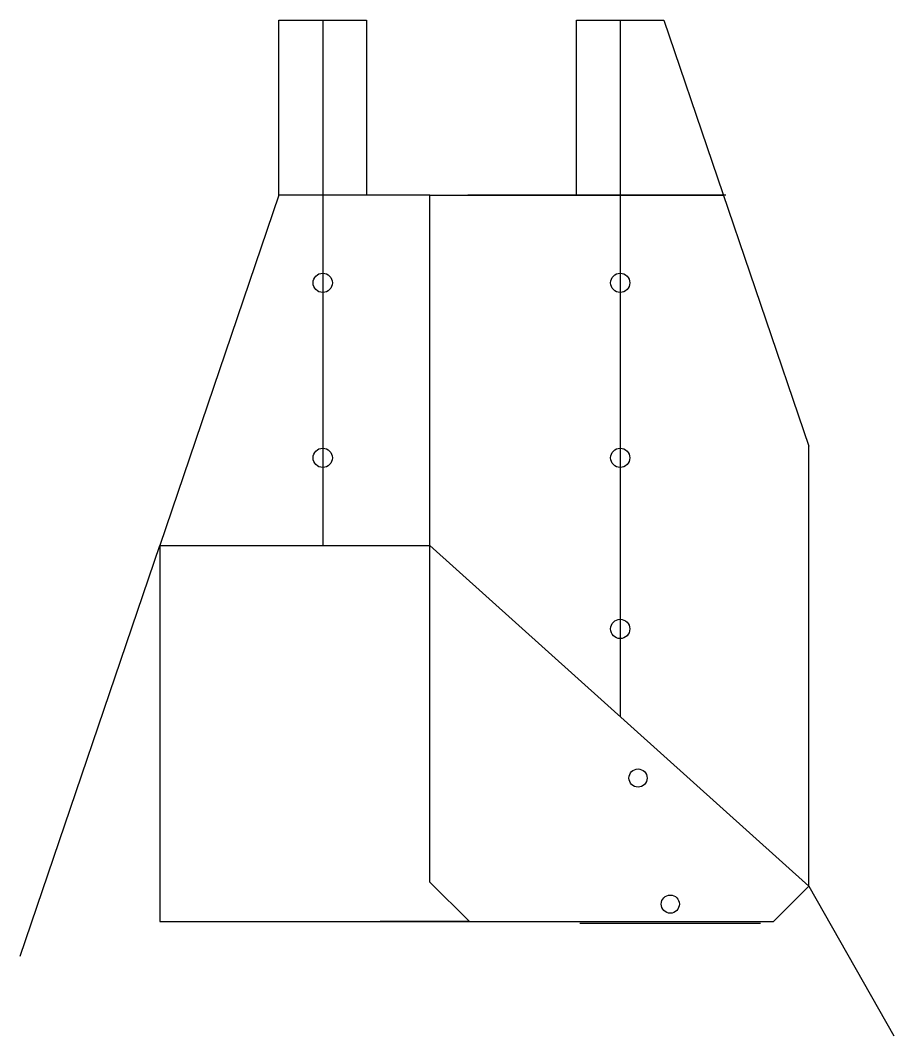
# Model space of a CAD drawing. Header units: millimetres. Extents: x -52 to 198, y -110 to 180.
import ezdxf

# ---------------------------------------------------------------- set-up
doc = ezdxf.new("R2010")
doc.units = ezdxf.units.MM
doc.layers.get('0').update_dxf_attribs({"linetype": 'CONTINUOUS'})

msp = doc.modelspace()

# ---------------------------------------------------------------- linework, layer by layer
for p, q in [((22.37, 130.28), (22.37, 180.28)), ((22.37, 180.28), (47.37, 180.28)), ((34.87, 180.28), (34.87, 30.28)), ((47.37, 180.28), (47.37, 130.28)), ((107.37, 130.28), (107.37, 180.28)), ((107.37, 180.28), (132.37, 180.28)), ((119.87, 180.28), (119.87, -18.6)), ((132.37, 180.28), (173.8, 58.57)), ((65.5, 130.28), (149.39, 130.28)), ((150.04, 130.28), (76.3, 130.28)), ((173.8, -67.09), (173.8, 58.57)), ((-51.54, -87.09), (-11.67, 30.28)), ((-11.67, 30.28), (65.5, 30.28)), ((65.5, 30.28), (173.8, -67.09)), ((173.8, -67.09), (163.67, -77.22)), ((173.8, -67.09), (198.01, -109.81)), ((76.81, -77.22), (51.25, -77.22)), ((76.81, -77.22), (163.67, -77.22)), ((160, -77.72), (108.35, -77.72))]:
    msp.add_line(p, q)
msp.add_lwpolyline([(65.5, 30.28), (65.5, 130.28), (22.37, 130.28), (-11.67, 30.28), (-11.67, -77.22), (76.81, -77.22), (65.5, -65.91)], close=True)
for centre, radius in [((34.87, 105.28), 2.75), ((119.87, 105.28), 2.75), ((34.87, 55.28), 2.75), ((119.87, 55.28), 2.75), ((119.87, 6.4), 2.75), ((124.97, -36.21), 2.6), ((134.17, -72.22), 2.6)]:
    msp.add_circle(centre, radius)

doc.saveas('drawing.dxf')
